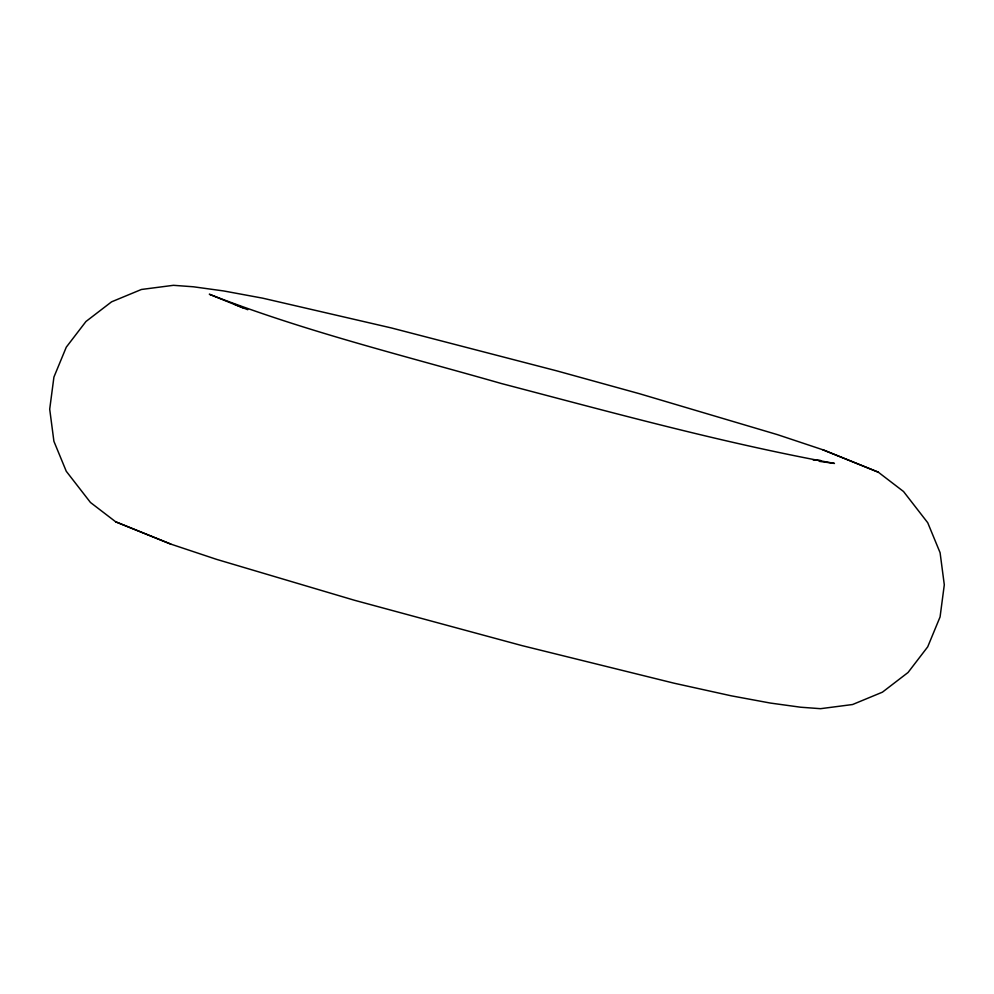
<?xml version="1.0" encoding="UTF-8"?>
<svg xmlns="http://www.w3.org/2000/svg" width="994" height="994" viewBox="0 0 994 994"><rect width="100%" height="100%" fill="white"/><g stroke="black" fill="none" stroke-linecap="round" stroke-linejoin="round"><path stroke-width="1.49" d="M813.154 459.924L820.634 460.483M819.317 461.34L834.451 463.428C722.091 442.839 611.807 412.435 501.374 383.522C403.576 355.492 304.214 331.3 209.312 294.224L242.871 307.879M823.131 449.872L777.432 434.639L639.54 393.736L556.727 370.849L391.226 327.908L262.652 298.163L223.638 290.944L193.37 286.781L173.441 285.315L141.421 289.478L111.576 301.828L85.956 321.497L66.287 347.167L53.924 377.074L49.7 409.193L53.912 441.311L66.263 471.268L90.479 502.492L115.751 521.85L170.869 544.128L216.568 559.361L354.46 600.264L521.974 645.603L674.193 683.226L731.348 695.837L770.362 703.056L800.63 707.219L820.559 708.685L852.579 704.522L882.423 692.172L908.044 672.503L927.713 646.833L940.076 616.926L944.3 584.807L940.088 552.689L927.737 522.732L903.521 491.508L878.249 472.15L823.131 449.872L878.249 472.15M115.751 521.85L170.869 544.128M234.969 304.499L247.767 309.718"/></g></svg>
